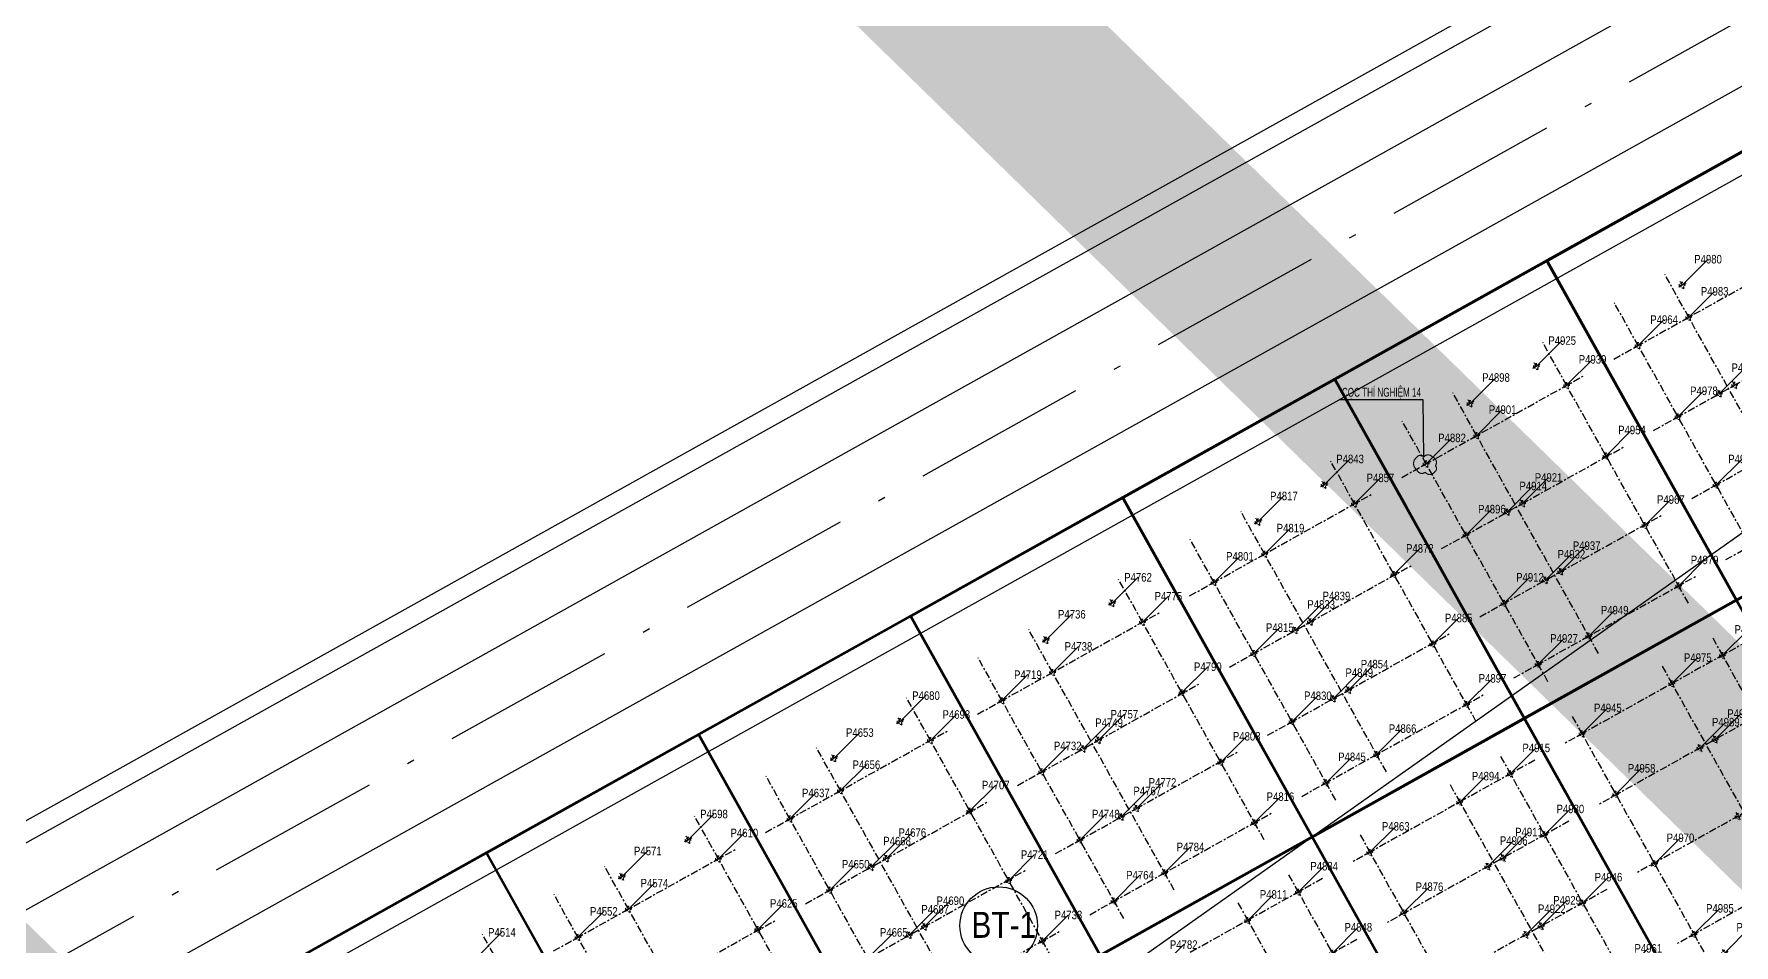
# Model space of a CAD drawing. Header units: millimetres. Extents: x 0 to 571985, y 0 to 2066666.
# Drawn here: x 568616.9 to 568704.4, y 2065356.9 to 2065403.8 of the extents above; entities that cross this region are included whole.
import ezdxf
from ezdxf.enums import TextEntityAlignment as Align
from ezdxf.xclip import XClip

# ---------------------------------------------------------------- set-up
doc = ezdxf.new("R2010")
doc.units = ezdxf.units.MM
for name, pattern in [('ACAD_ISO10W100', [18.5, 12, -3, 0.5, -3]), ('CENTER', [3, 1.5, -0.5, 0.5, -0.5]), ('CENTER2', [1.125, 0.75, -0.125, 0.125, -0.125]), ('HIDDEN', [0.75, 0.5, -0.25])]:
    doc.linetypes.add(name, pattern=pattern)
for name, color, linetype in [('01.AXIS', 160, 'CENTER2'), ('BoThamCo', 94, 'Continuous'), ('CDC.01.AXIS', 160, 'CENTER2'), ('ChiaLo', 128, 'CENTER'), ('datOBt', 42, 'Continuous'), ('datTruog', 134, 'Continuous'), ('hatchViaHe+LogDg', 129, 'Continuous'), ('KCS_DIM', 1, 'Continuous'), ('LogDg', 7, 'Continuous'), ('loKBT', 42, 'Continuous'), ('RANHGIOI', 2, 'HIDDEN'), ('TimDg', 222, 'Continuous'), ('ViaHeS', 32, 'Continuous')]:
    doc.layers.add(name, color=color, linetype=linetype)
for name, color, linetype, lineweight in [('A-TEXT', 7, 'Continuous', 18), ('boDnv', 54, 'Continuous', 25), ('E- RANH GIOI', 1, 'CENTER', 13), ('E- THAY', 9, 'Continuous', 20), ('kata_text', 254, 'Continuous', 30)]:
    doc.layers.add(name, color=color, linetype=linetype, lineweight=lineweight)
doc.layers.add('KCS_Plotter', color=11, linetype='Continuous', plot=False)
doc.styles.add('AA - Arial - Regular', font='arial.ttf', dxfattribs={"height": 250})
doc.styles.add('Arial', font='arial.ttf')
doc.styles.add('kata_dim', font='vnrms.shx', dxfattribs={"width": 0.66, "oblique": 7})
doc.styles.add('kata_text', font='arial.ttf', dxfattribs={"width": 0.8})
doc.styles.add('rms', font='romans.shx', dxfattribs={"width": 0.7, "bigfont": 'vns.shx'})
doc.styles.add('VNH', font='', dxfattribs={"height": 2.5})
doc.styles.get('VNH').set_extended_font_data('.VnArial NarrowH')
doc.linetypes.add('ADL', pattern='A,0.125,-0.15,["++",rms,S=0.5,R=0,X=0,Y=-0.2245],-1.35,1.125', length=2.75)
doc.dimstyles.new('DIM_1-75_CNC', dxfattribs={"dimscale": 0.75, "dimtxt": 220, "dimasz": 80, "dimexe": 60, "dimexo": 0, "dimgap": 50, "dimtad": 1, "dimdec": 0, "dimzin": 0, "dimdsep": 46, "dimtxsty": 'Arial', "dimblk1": 'ARCHTICK', "dimblk2": 'ARCHTICK', "dimsah": 1, "dimcen": 150, "dimdle": 60, "dimclrd": 256, "dimclre": 256, "dimclrt": 9, "dimadec": 0, "dimazin": 0, "dimtfac": 1, "dimtdec": 0, "dimtix": 1, "dimtmove": 2, "dimatfit": 3, "dimldrblk": 'ARCHTICK', "dimfxl": 1, "dimtvp": 0.833333, "dimtolj": 1, "dimtzin": 0, "dimlwd": -1, "dimarcsym": 0})
doc.dimstyles.new('kata_dim_iso', dxfattribs={"dimtxt": 2.5, "dimasz": 1.5, "dimexe": 1.5, "dimexo": 2.5, "dimtad": 1, "dimdec": 0, "dimzin": 0, "dimdsep": 46, "dimtxsty": 'kata_dim', "dimblk": 'kata_block_ArchTick', "dimcen": 0.09, "dimdle": 1.2, "dimclrd": 8, "dimclre": 8, "dimclrt": 3, "dimadec": 0, "dimazin": 0, "dimtfac": 1, "dimtdec": 0, "dimtix": 1, "dimtofl": 0, "dimtmove": 0, "dimatfit": 3, "dimfxl": 3.75, "dimfxlon": 1, "dimtolj": 1, "dimtzin": 0, "dimarcsym": 0})

# ---------------------------------------------------------------- blocks, each defined once
blk = doc.blocks.new('NEN')
at = {"layer": 'hatchViaHe+LogDg'}
for points in [[(102.47, 202.748), (99.845, 201.604), (106.032, 209.657), (116.118, 208.698), (113.493, 207.554), (113.929, 206.554), (102.906, 201.748)], [(115.614, 202.658), (104.613, 197.863), (103.937, 199.352), (114.96, 204.158)], [(315.711, -241.835), (337.068, -230.885), (338.604, -233.773), (317.205, -244.747)], [(341.958, -240.368), (347.054, -237.755), (335.714, -254.605), (315.462, -253.956), (320.559, -251.343), (319.563, -249.401), (340.962, -238.427)]]:
    blk.add_hatch(color=158, dxfattribs=at).paths.add_polyline_path(points)
at = {"layer": 'boDnv', "color": 10, "linetype": 'ADL', "ltscale": 0.25}
for points in [[(348.484, 150.338), (305.78, 227.798), (296.989, 230.432), (285.105, 224.175), (143.113, 162.282), (141.059, 156.62), (188.792, 61.183), (194.578, 59.399), (346.759, 144.316)], [(359.506, 130.346), (389.04, 76.775), (387.315, 70.754), (232.191, -15.805), (226.405, -14.021), (199.009, 40.755), (200.902, 46.897), (353.525, 132.059)], [(236.622, -34.449), (249.689, -60.576), (255.475, -62.36), (412.421, 25.215), (414.146, 31.236), (400.061, 56.783), (394.08, 58.497), (238.515, -28.308)]]:
    blk.add_lwpolyline(points, close=True, dxfattribs=at)
at = {"layer": 'BoThamCo'}
for points in [[(349.559, 150.459), (306.458, 228.639), (296.885, 231.508), (284.672, 225.077), (142.319, 163.027), (139.972, 156.557), (188.089, 60.353), (194.691, 58.318), (347.607, 143.644)], [(428.718, -3.481), (430.67, 3.334), (425.842, 12.092), (419.062, 14.034), (356.109, -21.094), (354.179, -27.896), (359.052, -36.629), (365.854, -38.559)]]:
    blk.add_lwpolyline(points, close=True, dxfattribs=at)
at = {"layer": 'ChiaLo', "ltscale": 5}
for points in [[(407.979, 44.494), (242.267, -47.972)], [(347.799, 33.817), (367.29, -1.113)], [(336.884, 27.726), (356.374, -7.204)], [(325.968, 21.635), (345.459, -13.295)], [(315.052, 15.545), (334.543, -19.385)], [(315.052, 15.545), (334.543, -19.385)], [(304.137, 9.454), (323.627, -25.476)], [(293.221, 3.363), (312.712, -31.567)]]:
    blk.add_lwpolyline(points, dxfattribs=at)
at = {"layer": 'datOBt'}
blk.add_lwpolyline([(235.548, -34.538), (248.986, -61.406), (255.589, -63.441), (413.268, 24.543), (415.221, 31.358), (400.736, 57.63), (393.956, 59.573), (237.678, -27.63)], close=True, dxfattribs=at)
at = {"layer": 'datTruog', "linetype": 'ByBlock'}
blk.add_lwpolyline([(360.181, 131.193), (390.115, 76.896), (388.163, 70.081), (232.305, -16.886), (225.702, -14.851), (197.935, 40.666), (200.065, 47.574), (353.401, 133.135)], close=True, dxfattribs=at)
at = {"layer": 'LogDg'}
blk.add_lwpolyline([(34.296, -348.766, -0.124666), (14.114, -339.771, 0.262937), (-5.331, -336.771, -0.009345), (-40.959, -349.473), (-145.868, -384.68, 0.405257), (-155.456, -403.235), (-146.557, -432.72), (-158.046, -436.187), (-166.572, -407.936, 0.423227), (-185.704, -398.049), (-272.077, -427.035, 0.40652), (-277.181, -436.964), (-262.947, -483.397), (-271.552, -486.035), (-285.593, -440.232, 0.421949), (-295.787, -434.992), (-422.26, -477.436, 0.346831), (-427.684, -485.726), (-426.662, -497.249, 0.109851), (-417.21, -527.045), (-422.398, -530.058, -0.109851), (-432.639, -497.779), (-433.194, -491.512, 0.484967), (-443.708, -484.634), (-484.199, -498.222, 0.36701), (-492.228, -511.51), (-484.402, -560.012), (-490.326, -560.967), (-497.433, -516.92, 0.457512), (-512.889, -507.388), (-525.337, -511.314, 0.375227), (-533.554, -524.795, 0.049445), (-523.248, -562.118), (-518.404, -576.577), (-525.515, -578.96), (-530.307, -564.659, -0.044276), (-540.221, -530.036, 0.448349), (-555.614, -520.863), (-568.853, -525.038), (-576.072, -502.149), (-552.391, -494.681, 0.333336), (-544.003, -482.976), (-545.865, -397.305, 0.120559), (-569.998, -307.198), (-621.979, -219.712, 0.334943), (-635.359, -214.239), (-686.931, -227.855), (-689.803, -216.977), (-647.957, -205.93, 0.498191), (-640.704, -188.198), (-654.378, -165.183, -0.144979), (-668.853, -108.061), (-659.845, 118.23, 0.428088), (-671.924, 130.707), (-689.222, 130.58), (-689.305, 141.83), (-670.344, 141.969, 0.400474), (-658.442, 153.492), (-657.828, 168.904), (-656.06, 189.374), (-648.588, 188.728), (-650.341, 168.432), (-650.889, 154.678, 0.425345), (-638.921, 142.201), (-621.613, 142.328, 0.402651), (-609.707, 153.94), (-609.387, 163.859, -0.019867), (-608.227, 179.942), (-606.8, 192.652), (-600.838, 191.983), (-602.264, 179.273, 0.019867), (-603.39, 163.665), (-603.676, 154.802, 0.425871), (-591.594, 142.415), (-548.362, 142.733), (-548.28, 131.483), (-592.887, 131.155, 0.401789), (-604.791, 119.578), (-607.754, 35.571, -0.005984), (-607.983, 30.718, 0.462462), (-599.177, 22.287), (-555.377, 26.801), (-554.762, 20.832), (-603.242, 15.836, 0.355613), (-610.381, 8.689), (-613.794, -24.838, 0.475348), (-605.015, -33.606), (-508.268, -23.636, 0.016072), (-476.806, -19.368, 0.37392), (-470.138, -11.259), (-470.705, 9.348), (-464.707, 9.513), (-464.235, -7.648, 0.461916), (-454.747, -15.288), (-421.581, -8.993, 0.020567), (-382.015, 0.216), (-299.764, 22.963, 0.415004), (-292.798, 35.293), (-296.969, 50.218), (-285.412, 53.448), (-281.218, 38.439, 0.413423), (-268.921, 31.492), (-169.968, 58.858, 0.427702), (-164.496, 69.052), (-169.623, 84.754), (-163.92, 86.616), (-158.479, 69.956, 0.400853), (-148.742, 64.729), (-123.897, 71.6, 0.437327), (-113.795, 91.173), (-114.462, 93.013), (-128.551, 136.154), (-105.736, 143.605), (-91.769, 100.833), (-90.91, 98.466, 0.429754), (-70.957, 89.772, 0.001079), (-63.934, 92.766, 0.001474), (-62.342, 93.454), (-47.534, 99.909, 0.386536), (-43.126, 109.726), (-48.301, 125.574), (-42.598, 127.436), (-38.076, 113.59, 0.442444), (-27.275, 108.739), (111.617, 169.28, 0.414214), (115.754, 179.811), (109.361, 194.478), (114.861, 196.875), (121.255, 182.208, 0.414214), (131.785, 178.071), (252.97, 230.894), (276.872, 241.312), (291.579, 249.057, 0.419837), (295.267, 261.365), (290.95, 269.196), (301.459, 274.99), (306.058, 266.648, 0.408717), (318.136, 263.031), (326.546, 267.464), (332.148, 256.836), (324.233, 252.656, 0.419466), (320.555, 240.352), (397.092, 101.523, 0.433643), (408.413, 98.649), (440.787, 119.386), (444.023, 114.334), (410.428, 92.813, 0.395048), (407.737, 82.215), (451.056, 3.639, -0.005576), (472.219, -35.781, 0.422017), (490.066, -41.118), (502.995, -33.918), (514.672, -54.886), (500.295, -62.892, 0.404193), (495.052, -80.181), (502.502, -94.711), (491.824, -100.186), (485.095, -87.061, 0.424556), (467.192, -81.64), (316.164, -165.913), (307.211, -171.115, 0.396001), (304.075, -181.611), (326.147, -225.742), (318.098, -229.768), (296.726, -187.038, 0.432664), (285.552, -183.699), (178.072, -246.148, 0.389772), (174.86, -256.488), (194.1, -297.126), (188.677, -299.693), (170.231, -260.733, 0.439085), (158.982, -257.239), (145.496, -265.075, -0.013452), (97.701, -291.151, 0.262926), (86.853, -307.563, -0.162068), (76.015, -333.842, 0.270323), (72.318, -353.653), (79.981, -375.074), (57.383, -383.157), (49.72, -361.737, 0.270325), (34.296, -348.766)], format="xyb", dxfattribs=at)
for points in [[(309.754, 235.089, 0.408612), (297.679, 238.707), (282.072, 230.488), (138.648, 167.972, 0.429738), (134.69, 157.06), (183.991, 58.487, 0.427514), (195.044, 55.079), (351.711, 142.498, 0.412716), (354.819, 153.347)], [(392.266, 68.936, 0.412716), (395.374, 79.784), (365.44, 134.08, 0.415712), (354.536, 137.204), (197.099, 49.355, 0.401037), (193.842, 38.79), (221.604, -16.718, 0.427514), (232.657, -20.125)], [(231.455, -36.414), (244.888, -63.273, 0.427514), (255.942, -66.68), (417.372, 23.397, 0.412716), (420.48, 34.246), (405.996, 60.518, 0.415712), (395.092, 63.642), (234.712, -25.849, 0.401037)], [(432.824, -4.625, 0.412716), (435.93, 6.222), (431.102, 14.979, 0.415712), (420.198, 18.103), (354.647, -18.474, 0.414214), (351.559, -29.358), (356.432, -38.091, 0.414214), (367.316, -41.178)]]:
    blk.add_lwpolyline(points, format="xyb", close=True, dxfattribs=at)
at = {"layer": 'LogDg', "ltscale": 0.75}
for points in [[(102.47, 202.748), (99.845, 201.604), (106.032, 209.657), (116.118, 208.698), (113.493, 207.554), (113.929, 206.554), (102.906, 201.748)], [(115.614, 202.658), (104.613, 197.863), (103.937, 199.352), (114.96, 204.158)], [(315.711, -241.835), (337.068, -230.885), (338.604, -233.773), (317.205, -244.747)], [(341.958, -240.368), (347.054, -237.755), (335.714, -254.605), (315.462, -253.956), (320.559, -251.343), (319.563, -249.401), (340.962, -238.427)]]:
    blk.add_lwpolyline(points, close=True, dxfattribs=at)
at = {"layer": 'loKBT'}
for points in [[(358.715, 39.908), (347.799, 33.817), (357.545, 16.352), (368.46, 22.443)], [(347.799, 33.817), (336.884, 27.726), (346.629, 10.261), (357.545, 16.352)], [(336.884, 27.726), (325.968, 21.635), (335.713, 4.17), (346.629, 10.261)], [(325.968, 21.635), (315.052, 15.545), (324.798, -1.92), (335.713, 4.17)], [(357.545, 16.352), (346.629, 10.261), (356.374, -7.204), (367.29, -1.113)], [(315.052, 15.545), (304.137, 9.454), (313.882, -8.011), (324.798, -1.92)], [(346.629, 10.261), (335.713, 4.17), (345.459, -13.295), (356.374, -7.204)], [(304.137, 9.454), (293.221, 3.363), (302.966, -14.102), (313.882, -8.011)], [(335.713, 4.17), (324.798, -1.92), (334.543, -19.385), (345.459, -13.295)], [(293.221, 3.363), (282.305, -2.728), (292.051, -20.193), (302.966, -14.102)]]:
    blk.add_lwpolyline(points, close=True, dxfattribs=at)
at = {"layer": 'RANHGIOI', "color": 1, "ltscale": 9, "const_width": 1}
blk.add_lwpolyline([(460, -51.299, 0.006594), (435.293, -5.051), (303.078, 234.769), (284.672, 225.077), (-55.993, 76.586), (-56.839, 76.223, -0.005137), (-90.743, 62.093), (-377.217, -17.133, -0.020567), (-418.225, -26.678), (-463.443, -35.259, -0.021218), (-506.422, -41.541), (-623.638, -53.62), (-626.464, -70.884, 0.128574), (-620.42, -135.36), (-615.505, -148.86, 0.039408), (-607.143, -167.188), (-594.172, -190.555), (-547.57, -259.493, -0.11987), (-522.704, -326.397), (-507.917, -451.947), (-504.475, -473.277), (-499.271, -471.636), (-50.48, -321.024, 0.050684), (130.425, -239.135), (301.319, -139.843)], format="xyb", close=True, dxfattribs=at)
at = {"layer": 'TimDg', "linetype": 'ACAD_ISO10W100', "ltscale": 0.75}
for points in [[(283.906, 294.402), (445.802, 0.743, -0.007517), (474.039, -52.348), (508.786, -120.117, 0.000278)], [(-618.456, -41.023), (-507.652, -29.604, 0.021218), (-465.681, -23.47), (-420.462, -14.888, 0.020567), (-380.415, -5.567), (-94.607, 73.475, 0.005041), (-61.569, 87.252, 0.001474), (-59.945, 87.954), (279.472, 235.9), (307.904, 250.872)]]:
    blk.add_lwpolyline(points, format="xyb", dxfattribs=at)
for points in [[(106.017, 209.658), (124.099, 168.176)], [(106.017, 209.658), (124.099, 168.176)], [(80.71, -412.741), (34.278, -282.941), (-103.138, 96.993), (-128.229, 173.827)], [(335.549, -254.599), (124.099, 168.176)], [(222.758, -29.084), (405.905, 73.111)], [(431.013, 27.573), (246.062, -75.628)], [(446.462, -0.451), (260.371, -104.289)]]:
    blk.add_lwpolyline(points, dxfattribs=at)
at = {"layer": 'ViaHeS', "elevation": 0}
blk.add_lwpolyline([(-483.362, -504.27), (-441.21, -490.124), (-436.029, -493.514), (-435.627, -498.044, 0.109851), (-424.993, -531.564), (-414.615, -525.539, -0.109851), (-423.674, -496.984), (-424.342, -489.445), (-420.001, -483.006), (-295.249, -441.14), (-289.043, -444.33), (-275.854, -487.354), (-258.645, -482.078), (-271.972, -438.601), (-268.698, -432.23), (-181.634, -403.012), (-172.975, -407.486), (-163.79, -437.92), (-140.813, -430.986), (-150.211, -399.847), (-145.597, -390.918), (-39.026, -355.153, 0.008545), (-6.235, -343.522, -0.249193), (12.375, -345.964, 0.09975), (30.772, -354.181, -0.256949), (45.215, -366.957), (51.733, -385.178), (85.63, -373.053), (79.112, -354.831, -0.256949), (82.174, -335.793, 0.136918), (92.607, -310.438, -0.249193), (103.308, -295.017, 0.012659), (148.511, -270.262), (162.157, -262.333), (168.62, -264.341), (185.966, -300.977), (196.811, -295.842), (179.033, -258.291), (181.216, -251.26), (287.384, -189.574), (293.944, -191.534), (314.073, -231.781), (330.172, -223.729), (309.538, -182.474), (311.625, -175.49), (319.134, -171.127), (408.277, -121.386), (412.274, -122.589), (434.351, -165.321), (442.347, -161.19), (420.137, -118.201), (421.38, -114.074), (470.335, -86.758), (479.641, -89.576), (486.485, -102.924), (507.841, -91.973), (500.499, -77.654), (503.421, -68.019), (517.591, -60.128), (500.076, -28.676), (486.971, -35.974), (477.625, -33.17, 0.0056), (456.311, 6.536), (412.324, 86.322), (414.12, 93.398), (444.832, 113.071), (439.977, 120.649), (409.766, 101.296), (403.142, 102.978), (327.714, 239.794), (330.524, 249.193), (334.945, 251.528), (323.749, 272.772), (318.926, 270.23), (309.354, 273.096), (306.713, 277.887), (285.696, 266.299), (288.11, 261.921), (285.295, 252.529), (274.271, 246.724), (129.387, 183.571), (122.806, 186.157), (117.612, 198.074), (106.611, 193.279), (111.806, 181.362), (109.22, 174.781), (26.33, 138.65), (-29.869, 114.154), (-36.004, 116.909), (-39.746, 128.368), (-51.153, 124.642), (-47.055, 112.092), (-50.086, 105.341), (-75.921, 94.08), (-84.511, 97.937), (-100.033, 145.467), (-134.254, 134.292), (-118.657, 86.529), (-123.231, 78.009), (-150.258, 70.535), (-156.629, 73.955), (-161.068, 87.547), (-172.475, 83.822), (-168.207, 70.753), (-171.474, 64.667), (-269.546, 37.545), (-275.711, 41.028), (-279.634, 55.063), (-302.748, 48.603), (-298.843, 34.63), (-302.316, 28.482), (-383.614, 5.999, -0.020567), (-422.7, -3.099), (-456.246, -9.465), (-461.296, -5.399), (-461.708, 9.595), (-473.703, 9.265), (-473.239, -7.637), (-478.028, -13.489, -0.015955), (-508.883, -17.667), (-606.147, -27.691), (-610.614, -23.229), (-607.49, 7.461), (-602.01, 12.947), (-554.455, 17.848), (-555.685, 29.785), (-600.448, 25.172), (-605.043, 29.645, 0.007073), (-604.756, 35.466), (-601.912, 116.095), (-594.665, 123.142), (-548.221, 123.483), (-548.421, 150.733), (-593.42, 150.402), (-600.493, 157.35, -0.027886), (-599.283, 178.939), (-597.857, 191.648), (-609.782, 192.987), (-611.208, 180.277, 0.019867), (-612.385, 163.955), (-612.597, 157.389), (-619.823, 150.342), (-639.316, 150.198), (-646.998, 158.133), (-646.598, 168.196), (-644.852, 188.405), (-659.796, 189.697), (-661.572, 169.14), (-662.014, 158.023), (-670.332, 149.97), (-689.364, 149.83), (-689.163, 122.58), (-671.417, 122.71), (-663.736, 114.776), (-672.6, -107.912, 0.144979), (-657.602, -167.099), (-644.687, -188.836), (-648.335, -197.756), (-691.845, -209.242), (-684.889, -235.59), (-633.86, -222.118), (-622.039, -226.953), (-573.255, -309.058, -0.120474), (-549.614, -397.387), (-547.842, -478.902), (-555.298, -489.306), (-577.876, -496.427), (-567.048, -530.76), (-552.743, -526.248), (-543.713, -531.719, 0.042979), (-533.836, -565.928), (-529.071, -580.151), (-514.848, -575.386), (-519.719, -560.846, -0.045576), (-529.315, -527.166), (-523.005, -516.87), (-508.247, -512.215), (-500.456, -517.02), (-493.287, -561.445), (-481.44, -559.534), (-488.883, -513.408), (-483.362, -504.27)], format="xyb", dxfattribs=at)
at = {"layer": 'ViaHeS'}
for points in [[(284.672, 225.077), (142.319, 163.027), (139.972, 156.557), (188.089, 60.353), (194.691, 58.318), (347.607, 143.644), (349.559, 150.459), (306.458, 228.639), (296.885, 231.508)], [(360.181, 131.193), (390.115, 76.896), (388.163, 70.081), (232.305, -16.886), (225.702, -14.851), (197.935, 40.666), (200.065, 47.574), (353.401, 133.135)], [(235.548, -34.538), (248.986, -61.406), (255.589, -63.441), (413.268, 24.543), (415.221, 31.358), (400.736, 57.63), (393.956, 59.573), (237.678, -27.63)], [(425.842, 12.092), (419.062, 14.034), (356.109, -21.094), (354.179, -27.896), (359.052, -36.629), (365.854, -38.559), (428.718, -3.481), (430.67, 3.334)]]:
    blk.add_lwpolyline(points, close=True, dxfattribs=at)
blk = doc.blocks.new('A$C758D662A')
at = {"linetype": 'HIDDEN', "ltscale": 500}
for radius in [300, 200]:
    blk.add_circle((0, 0), radius, dxfattribs=at)
at = {"layer": 'CDC.01.AXIS', "ltscale": 200}
for p, q in [((437, 0), (-437, 0)), ((0, 437), (0, -437))]:
    blk.add_line(p, q, dxfattribs=at)
blk = doc.blocks.new('MB TANG 2 BT1')
at = {"layer": '01.AXIS', "ltscale": 500}
for p, q in [((7195672, 840351), (7195672, 824990)), ((7200972, 840351), (7200972, 824990)), ((7203952, 840351), (7203952, 824990)), ((7205388, 839327), (7194643, 839327)), ((7205388, 835727), (7194643, 835727)), ((7205388, 831707), (7194643, 831707)), ((7205388, 827507), (7194643, 827507))]:
    blk.add_line(p, q, dxfattribs=at)
at = {"extrusion": (0, -2.11758e-22, -1), "xscale": 0.5, "yscale": 0.5, "zscale": -0.5}
for p in [(-7195672, 839327), (-7203952, 839327), (-7195672, 835767), (-7203952, 835727), (-7195672, 831667), (-7203952, 831707), (-7195672, 827507), (-7203952, 827507), (-7196562, 825897), (-7200462, 825897)]:
    blk.add_blockref('A$C758D662A', p, dxfattribs=at)
at = {"extrusion": (0, 0, -1), "xscale": 0.4999999999999999, "yscale": 0.4999999999999999, "zscale": -0.5, "rotation": 90}
for p in [(-7200972, 839327), (-7200612, 835727), (-7201512, 835727), (-7200612, 831707), (-7201512, 831707), (-7200972, 827507)]:
    blk.add_blockref('A$C758D662A', p, dxfattribs=at)
blk = doc.blocks.new('NEN BT1')
at = {"layer": 'loKBT'}
for points in [[(-118.177, 43), (-130.677, 43), (-130.677, 23), (-118.177, 23)], [(-105.677, 43), (-118.177, 43), (-118.177, 23), (-105.677, 23)], [(-93.177, 43), (-105.677, 43), (-105.677, 23), (-93.177, 23)], [(-80.677, 43), (-93.177, 43), (-93.177, 23), (-80.677, 23)], [(-68.177, 43), (-80.677, 43), (-80.677, 23), (-68.177, 23)], [(-55.677, 43), (-68.177, 43), (-68.177, 23), (-55.677, 23)], [(-43.177, 43), (-55.677, 43), (-55.677, 23), (-43.177, 23)], [(-80.677, 23), (-93.177, 23), (-93.177, 3), (-80.677, 3)], [(-68.177, 23), (-80.677, 23), (-80.677, 3), (-68.177, 3)], [(-55.677, 23), (-68.177, 23), (-68.177, 3), (-55.677, 3)]]:
    blk.add_lwpolyline(points, close=True, dxfattribs=at)
blk = doc.blocks.new('kata_block_ArchTick')
at = {"color": 8}
blk.add_line((1, 0), (-1, 0), dxfattribs=at)
at = {"color": 8, "const_width": 0.15}
blk.add_lwpolyline([(-0.5, -0.5), (0.5, 0.5)], dxfattribs=at)
blk = doc.blocks.new('_ArchTick')
at = {"color": 0, "linetype": 'ByBlock', "const_width": 0.15}
blk.add_lwpolyline([(-0.5, -0.5), (0.5, 0.5)], dxfattribs=at)
blk = doc.blocks.new('*U101')
at = {"color": 0, "ltscale": 0.8, "style": 'kata_text', "width": 0.8}
blk.add_attdef('TEN', text='', height=2.2, dxfattribs=at).set_placement((6.67, 6.67), align=Align.MIDDLE_CENTER)
at = {"color": 0, "ltscale": 0.8, "style": 'kata_text', "width": 0.8, "flags": 1}
blk.add_attdef('CHU_THICH', text='', height=2.2, dxfattribs=at).set_placement((0, 0), align=Align.MIDDLE_CENTER)
at = {"layer": 'Defpoints'}
blk.add_leader([(0, 0), (6.67, 6.67)], dimstyle='kata_dim_iso', override={"dimasz": 0.6, "dimgap": 0.625, "dimtad": 0}, dxfattribs=at)
blk = doc.blocks.new('A$C7EE856B3')
at = {"layer": 'kata_text', "xscale": 0.2, "yscale": 0.2, "zscale": 0.2}
for p, values in [((424.003, -33.124, 0.002), {'TEN': 'P4980'}), ((424.343, -34.779, 0.002), {'TEN': 'P4983'}), ((421.742, -36.232, 0.002), {'TEN': 'P4964'}), ((416.498, -37.311, 0.002), {'TEN': 'P4925'}), ((418.061, -38.282, 0.002), {'TEN': 'P4939'}), ((425.92, -38.708, 0.002), {'TEN': 'P4996'}), ((413.094, -39.213, 0.002), {'TEN': 'P4898'}), ((423.79, -39.898, 0.002), {'TEN': 'P4978'}), ((413.434, -40.867, 0.002), {'TEN': 'P4901'}), ((410.832, -42.321, 0.002), {'TEN': 'P4882'}), ((420.09, -41.914, 0.002), {'TEN': 'P4954'}), ((405.586, -43.407, 0.002), {'TEN': 'P4843'}), ((425.751, -43.408, 0.002), {'TEN': 'P4995'}), ((407.148, -44.379, 0.002), {'TEN': 'P4857'}), ((415.797, -44.358, 0.002), {'TEN': 'P4921'}), ((415.011, -44.797, 0.002), {'TEN': 'P4914'}), ((402.182, -45.31, 0.002), {'TEN': 'P4817'}), ((412.881, -45.987, 0.002), {'TEN': 'P4896'}), ((422.089, -45.493, 0.002), {'TEN': 'P4967'}), ((402.522, -46.964, 0.002), {'TEN': 'P4819'}), ((417.757, -47.867, 0.002), {'TEN': 'P4937'}), ((399.92, -48.417, 0.002), {'TEN': 'P4801'}), ((409.177, -48.01, 0.002), {'TEN': 'P4872'}), ((416.972, -48.306, 0.002), {'TEN': 'P4932'}), ((423.826, -48.601, 0.002), {'TEN': 'P4979'}), ((394.677, -49.496, 0.002), {'TEN': 'P4762'}), ((414.842, -49.496, 0.002), {'TEN': 'P4912'}), ((396.239, -50.468, 0.002), {'TEN': 'P4775'}), ((404.884, -50.455, 0.002), {'TEN': 'P4839'}), ((391.272, -51.398, 0.002), {'TEN': 'P4736'}), ((404.099, -50.894, 0.002), {'TEN': 'P4833'}), ((419.199, -51.186, 0.002), {'TEN': 'P4949'}), ((401.969, -52.084, 0.002), {'TEN': 'P4815'}), ((411.177, -51.59, 0.002), {'TEN': 'P4885'}), ((426.076, -52.177, 0.002), {'TEN': 'P4997'}), ((391.612, -53.053, 0.002), {'TEN': 'P4738'}), ((416.597, -52.639, 0.002), {'TEN': 'P4927'}), ((406.845, -53.964, 0.002), {'TEN': 'P4854'}), ((423.475, -53.631, 0.002), {'TEN': 'P4975'}), ((389.011, -54.506, 0.002), {'TEN': 'P4719'}), ((398.268, -54.099, 0.002), {'TEN': 'P4790'}), ((406.059, -54.403, 0.002), {'TEN': 'P4849'}), ((412.913, -54.697, 0.002), {'TEN': 'P4897'}), ((383.767, -55.585, 0.002), {'TEN': 'P4680'}), ((403.929, -55.593, 0.002), {'TEN': 'P4830'}), ((385.329, -56.556, 0.002), {'TEN': 'P4693'}), ((393.975, -56.543, 0.002), {'TEN': 'P4757'}), ((418.848, -56.216, 0.002), {'TEN': 'P4945'}), ((425.702, -56.51, 0.002), {'TEN': 'P4993'}), ((380.363, -57.487, 0.002), {'TEN': 'P4653'}), ((393.189, -56.982, 0.002), {'TEN': 'P4749'}), ((408.287, -57.283, 0.002), {'TEN': 'P4866'}), ((424.916, -56.949, 0.002), {'TEN': 'P4989'}), ((391.059, -58.173, 0.002), {'TEN': 'P4732'}), ((400.268, -57.678, 0.002), {'TEN': 'P4803'}), ((415.164, -58.274, 0.002), {'TEN': 'P4915'}), ((380.703, -59.141, 0.002), {'TEN': 'P4656'}), ((405.685, -58.736, 0.002), {'TEN': 'P4845'}), ((395.936, -60.053, 0.002), {'TEN': 'P4772'}), ((412.562, -59.728, 0.002), {'TEN': 'P4894'}), ((420.584, -59.324, 0.002), {'TEN': 'P4958'}), ((378.101, -60.595, 0.002), {'TEN': 'P4637'}), ((387.358, -60.188, 0.002), {'TEN': 'P4707'}), ((395.15, -60.492, 0.002), {'TEN': 'P4767'}), ((402.004, -60.786, 0.002), {'TEN': 'P4816'}), ((372.86, -61.678, 0.002), {'TEN': 'P4598'}), ((393.02, -61.682, 0.002), {'TEN': 'P4748'}), ((416.92, -61.417, 0.002), {'TEN': 'P4930'}), ((374.423, -62.65, 0.002), {'TEN': 'P4610'}), ((383.065, -62.632, 0.002), {'TEN': 'P4676'}), ((407.936, -62.313, 0.002), {'TEN': 'P4863'}), ((414.79, -62.607, 0.002), {'TEN': 'P4911'}), ((369.456, -63.581, 0.002), {'TEN': 'P4571'}), ((382.28, -63.071, 0.002), {'TEN': 'P4668'}), ((397.377, -63.371, 0.002), {'TEN': 'P4784'}), ((414.004, -63.046, 0.002), {'TEN': 'P4906'}), ((422.584, -62.903, 0.002), {'TEN': 'P4970'}), ((380.15, -64.261, 0.002), {'TEN': 'P4650'}), ((389.358, -63.767, 0.002), {'TEN': 'P4721'}), ((404.254, -64.363, 0.002), {'TEN': 'P4834'}), ((369.796, -65.235, 0.002), {'TEN': 'P4574'}), ((394.776, -64.825, 0.002), {'TEN': 'P4764'}), ((418.88, -64.926, 0.002), {'TEN': 'P4946'}), ((385.026, -66.141, 0.002), {'TEN': 'P4690'}), ((401.653, -65.816, 0.002), {'TEN': 'P4811'}), ((409.672, -65.42, 0.002), {'TEN': 'P4876'}), ((416.75, -66.116, 0.002), {'TEN': 'P4929'}), ((367.194, -66.688, 0.002), {'TEN': 'P4552'}), ((376.452, -66.281, 0.002), {'TEN': 'P4625'}), ((384.24, -66.58, 0.002), {'TEN': 'P4687'}), ((391.095, -66.875, 0.002), {'TEN': 'P4733'}), ((415.965, -66.555, 0.002), {'TEN': 'P4922'}), ((424.613, -66.534, 0.002), {'TEN': 'P4985'}), ((361.951, -67.767, 0.002), {'TEN': 'P4514'}), ((382.11, -67.771, 0.002), {'TEN': 'P4665'}), ((406.01, -67.505, 0.002), {'TEN': 'P4848'}), ((426.175, -67.506, 0.002), {'TEN': 'P5000'}), ((397.026, -68.401, 0.002), {'TEN': 'P4782'}), ((420.929, -68.593, 0.002), {'TEN': 'P4961'})]:
    blk.add_blockref('*U101', p, dxfattribs=at).add_auto_attribs(values)

msp = doc.modelspace()

# ---------------------------------------------------------------- block references
at = {"layer": 'boDnv', "extrusion": (-2.4685e-06, 4.62064e-06, 1)}
ref = msp.add_blockref('NEN', (568435.985, 2065906.076, 8.141), dxfattribs=at)
XClip(ref).set_block_clipping_path([(139.8082110254, -229.5883792969), (283.7756855394, -107.7363903257)])

# ---------------------------------------------------------------- next in the draw order: linework, layer by layer
at = {"layer": 'KCS_Plotter'}
msp.add_line((568569.707, 2065282.651), (568807.307, 2065450.668), dxfattribs=at)

# ---------------------------------------------------------------- next in the draw order: block references
at = {"layer": 'boDnv', "extrusion": (-2.4685e-06, 4.62064e-06, 1)}
ref = msp.add_blockref('NEN', (568306.127, 2065625.301, 8.141), dxfattribs=at)
XClip(ref).set_block_clipping_path([(271.6948113668, -154.4057308182), (463.651444052, 8.0635878104)])

# ---------------------------------------------------------------- next in the draw order: block references
ref = msp.add_blockref('NEN', (568346.975, 2065358.322, 8.14), dxfattribs=at)
XClip(ref).set_block_clipping_path([(230.8471072778, -72.8969436616), (422.803739963, 89.5723749669)])

# ---------------------------------------------------------------- next in the draw order: linework, layer by layer
at = {"layer": 'ChiaLo', "ltscale": 5, "extrusion": (-2.4685e-06, 4.62064e-06, 1), "elevation": 8.139}
for points in [[(568755.628, 2065403.194), (568589.135, 2065310.28)], [(568755.628, 2065403.194), (568589.135, 2065310.28)], [(568755.628, 2065403.194), (568589.135, 2065310.28)], [(568694.717, 2065392.097), (568714.201, 2065357.186)], [(568694.717, 2065392.097), (568714.201, 2065357.186)], [(568694.717, 2065392.097), (568714.201, 2065357.186)]]:
    msp.add_lwpolyline(points, dxfattribs=at)
at = {"layer": 'E- RANH GIOI', "ltscale": 0.1, "extrusion": (-2.4685e-06, 4.62064e-06, 1), "const_width": 0.1, "elevation": 8.139}
for points in [[(568705.63, 2065398.206), (568694.718, 2065392.109), (568704.472, 2065374.65), (568715.385, 2065380.747)], [(568694.72, 2065392.118), (568683.808, 2065386.021), (568693.563, 2065368.561), (568704.475, 2065374.658)], [(568683.808, 2065386.021), (568672.896, 2065379.924), (568682.651, 2065362.465), (568693.563, 2065368.561)], [(568672.899, 2065379.932), (568661.986, 2065373.835), (568671.741, 2065356.376), (568682.654, 2065362.473)], [(568703.318, 2065351.102), (568714.23, 2065357.199), (568704.475, 2065374.658), (568693.563, 2065368.561)], [(568661.989, 2065373.844), (568651.077, 2065367.747), (568660.832, 2065350.287), (568671.744, 2065356.384)], [(568692.406, 2065345.005), (568703.318, 2065351.102), (568693.563, 2065368.561), (568682.651, 2065362.465)], [(568651.083, 2065367.75), (568640.17, 2065361.653), (568649.925, 2065344.194), (568660.837, 2065350.29)], [(568681.496, 2065338.916), (568692.408, 2065345.013), (568682.654, 2065362.473), (568671.741, 2065356.376)], [(568640.173, 2065361.661), (568629.261, 2065355.564), (568639.016, 2065338.105), (568649.928, 2065344.202)]]:
    msp.add_lwpolyline(points, close=True, dxfattribs=at)
at = {"layer": 'kata_text', "extrusion": (-2.4685e-06, 4.62064e-06, 1)}
msp.add_circle((568666.525, 2065357.93, 8.14), 1.997, dxfattribs=at)

# ---------------------------------------------------------------- next in the draw order: block references
at = {"layer": 'E- RANH GIOI'}
ref = msp.add_blockref('A$C7EE856B3', (568277.682, 2065424.018, -0.001), dxfattribs=at)
XClip(ref).set_block_clipping_path([(300.1395050399, -138.592949294), (492.0961377256, 23.8763693341)])
at = {"layer": 'E- THAY', "extrusion": (-2.4685e-06, 4.62064e-06, 1)}
ref = msp.add_blockref('MB TANG 2 BT1', (574519.252, 2069587.316, 8.139), dxfattribs=dict(at, xscale=0.0009999925120666715, yscale=0.0009999925120666715, zscale=0.0009999925120666715, rotation=209.1925992700182))
XClip(ref).set_block_clipping_path([(7285068.0984530449, 857578.7039296627), (7117491.5662708282, 951205.6579589844), (7038247.0660223961, 809371.3039157391), (7205823.5982046127, 715744.3498864174)])
ref = msp.add_blockref('MB TANG 2 BT1', (574530.161, 2069593.404, 8.139), dxfattribs=dict(at, xscale=0.0009999925120666715, yscale=0.0009999925120666715, zscale=0.0009999925120666715, rotation=209.1925992700182))
XClip(ref).set_block_clipping_path([(7297561.7038602829, 857572.931568861), (7129985.1716780663, 951199.8855981827), (7050740.6714296341, 809365.5315549374), (7218317.2036118507, 715738.5775256157)])
ref = msp.add_blockref('MB TANG 2 BT1', (574541.068, 2069599.498, 8.139), dxfattribs=dict(at, xscale=0.0009999925120666715, yscale=0.0009999925120666715, zscale=0.0009999925120666715, rotation=209.1925992700182))
XClip(ref).set_block_clipping_path([(7310055.3601250648, 857572.9315676689), (7142478.8279428482, 951199.8855969906), (7063234.327694416, 809365.5315537453), (7230810.8598766327, 715738.5775244236)])
ref = msp.add_blockref('MB TANG 2 BT1', (562802.417, 2061113.262, 8.139), dxfattribs=dict(at, xscale=0.0009999925120666717, yscale=0.0009999925120666717, zscale=0.0009999925120666717, rotation=29.1925992700183))
XClip(ref).set_block_clipping_path([(7076854.6382946968, 825306.6546742916), (7244431.1704769135, 731679.7006449699), (7323675.6707253456, 873514.0546882153), (7156099.138543129, 967141.0087175369)])
ref = msp.add_blockref('MB TANG 2 BT1', (574551.978, 2069605.587, 8.139), dxfattribs=dict(at, xscale=0.0009999925120666715, yscale=0.0009999925120666715, zscale=0.0009999925120666715, rotation=209.1925992700182))
XClip(ref).set_block_clipping_path([(7322548.9655342102, 857567.1592078209), (7154972.4333519936, 951194.1132371426), (7075727.9331035614, 809359.7591938972), (7243304.465285778, 715732.8051645756)])
ref = msp.add_blockref('MB TANG 2 BT1', (562813.327, 2061119.351, 8.139), dxfattribs=dict(at, xscale=0.0009999925120666717, yscale=0.0009999925120666717, zscale=0.0009999925120666717, rotation=29.1925992700183))
XClip(ref).set_block_clipping_path([(7064361.0328867435, 825312.4270353317), (7231937.5650689602, 731685.4730060101), (7311182.0653173923, 873519.8270492554), (7143605.5331351757, 967146.781078577)])
ref = msp.add_blockref('MB TANG 2 BT1', (574562.887, 2069611.675, 8.139), dxfattribs=dict(at, xscale=0.0009999925120666715, yscale=0.0009999925120666715, zscale=0.0009999925120666715, rotation=209.1925992700182))
XClip(ref).set_block_clipping_path([(7335042.5709412098, 857561.386844635), (7167466.0387589931, 951188.3408739567), (7088221.538510561, 809353.9868307114), (7255798.0706927776, 715727.0328013897)])
ref = msp.add_blockref('MB TANG 2 BT1', (562824.239, 2061125.447, 8.139), dxfattribs=dict(at, xscale=0.0009999925120666717, yscale=0.0009999925120666717, zscale=0.0009999925120666717, rotation=29.1925992700183))
XClip(ref).set_block_clipping_path([(7051861.0328867435, 825312.4270353317), (7219437.5650689602, 731685.4730060101), (7298682.0653173923, 873519.8270492554), (7131105.5331351757, 967146.781078577)])
ref = msp.add_blockref('MB TANG 2 BT1', (574573.799, 2069617.772, 8.139), dxfattribs=dict(at, xscale=0.0009999925120666715, yscale=0.0009999925120666715, zscale=0.0009999925120666715, rotation=209.1925992700182))
XClip(ref).set_block_clipping_path([(7347542.5709402561, 857561.386844635), (7179966.0387580395, 951188.3408739567), (7100721.5385096073, 809353.9868307114), (7268298.070691824, 715727.0328013897)])
ref = msp.add_blockref('MB TANG 2 BT1', (574584.709, 2069623.861, 8.139), dxfattribs=dict(at, xscale=0.0009999925120666715, yscale=0.0009999925120666715, zscale=0.0009999925120666715, rotation=209.1925992700182))
XClip(ref).set_block_clipping_path([(7360036.1763482094, 857555.6144707203), (7192459.6441659927, 951182.568500042), (7113215.1439175606, 809348.2144567966), (7280791.6760997772, 715721.260427475)])
at = {"layer": 'loKBT', "extrusion": (-2.4685e-06, 4.62064e-06, 1)}
ref = msp.add_blockref('NEN BT1', (568764.298, 2065381.807, 8.139), dxfattribs=dict(at, xscale=0.9999925120666716, yscale=0.9999925120666716, zscale=0.9999925120666716, rotation=29.1925992700183))
XClip(ref).set_block_clipping_path([(-209.8022790113, 6.8133052755), (-42.2257468291, -86.8136487536), (37.0187534192, 55.0207052897), (-130.5577787629, 148.647659319)])

# ---------------------------------------------------------------- next in the draw order: texts
at = {"layer": 'kata_text', "extrusion": (-2.4685e-06, 4.62064e-06, 1), "insert": (568665.125, 2065358.639, 0), "char_height": 1.3395, "width": 17.6693, "attachment_point": 1, "text_direction": (1, 0, 2e-06), "style": 'VNH'}
msp.add_mtext('BT-1', dxfattribs=at)

# ---------------------------------------------------------------- next in the draw order: block references
at = {"layer": 'boDnv', "extrusion": (-2.4685e-06, 4.62064e-06, 1)}
ref = msp.add_blockref('NEN', (568544.928, 2065197.155, 8.139), dxfattribs=at)
XClip(ref).set_block_clipping_path([(32.8938420893, -97.8240763277), (224.8504747745, 64.6452423008)])

# ---------------------------------------------------------------- next in the draw order: block references
ref = msp.add_blockref('NEN', (568483.379, 2065111.116, 8.139), dxfattribs=at)
XClip(ref).set_block_clipping_path([(93.6907124412, -149.492137952), (237.6581869551, -27.6401489815)])

# ---------------------------------------------------------------- next in the draw order: linework, layer by layer
at = {"layer": 'E- RANH GIOI', "elevation": 0}
msp.add_lwpolyline([(568688.04, 2065382.042, 0.520567), (568688.04, 2065381.381, 0.520567), (568688.471, 2065381.267, 0.520567), (568688.933, 2065381.267, 0.520567), (568688.99, 2065381.596, 0.520567), (568688.835, 2065382.042, 0.520567), (568688.394, 2065382.042, 0.520567)], format="xyb", close=True, dxfattribs=at)

# ---------------------------------------------------------------- next in the draw order: texts
at = {"layer": 'A-TEXT', "color": 4, "style": 'AA - Arial - Regular', "width": 0.65}
msp.add_text('CỌC THÍ NGHIỆM 14', height=0.45823, dxfattribs=at).set_placement((568686.218, 2065385.378, 0), align=Align.MIDDLE_CENTER)

# ---------------------------------------------------------------- next in the draw order: leaders
at = {"layer": 'KCS_DIM'}
for points in [[(568688.394, 2065382.042, 0), (568688.36, 2065384.99, 0), (568684.036, 2065384.99, 0)], [(568622.937, 2065345.497), (568622.903, 2065348.445), (568618.579, 2065348.445)]]:
    msp.add_leader(points, dimstyle='DIM_1-75_CNC', override={"dimgap": 50, "dimtad": 0, "dimfxl": 3.75, "dimfxlon": 1, "dimtfill": 1}, dxfattribs=at)

doc.saveas('drawing.dxf')
